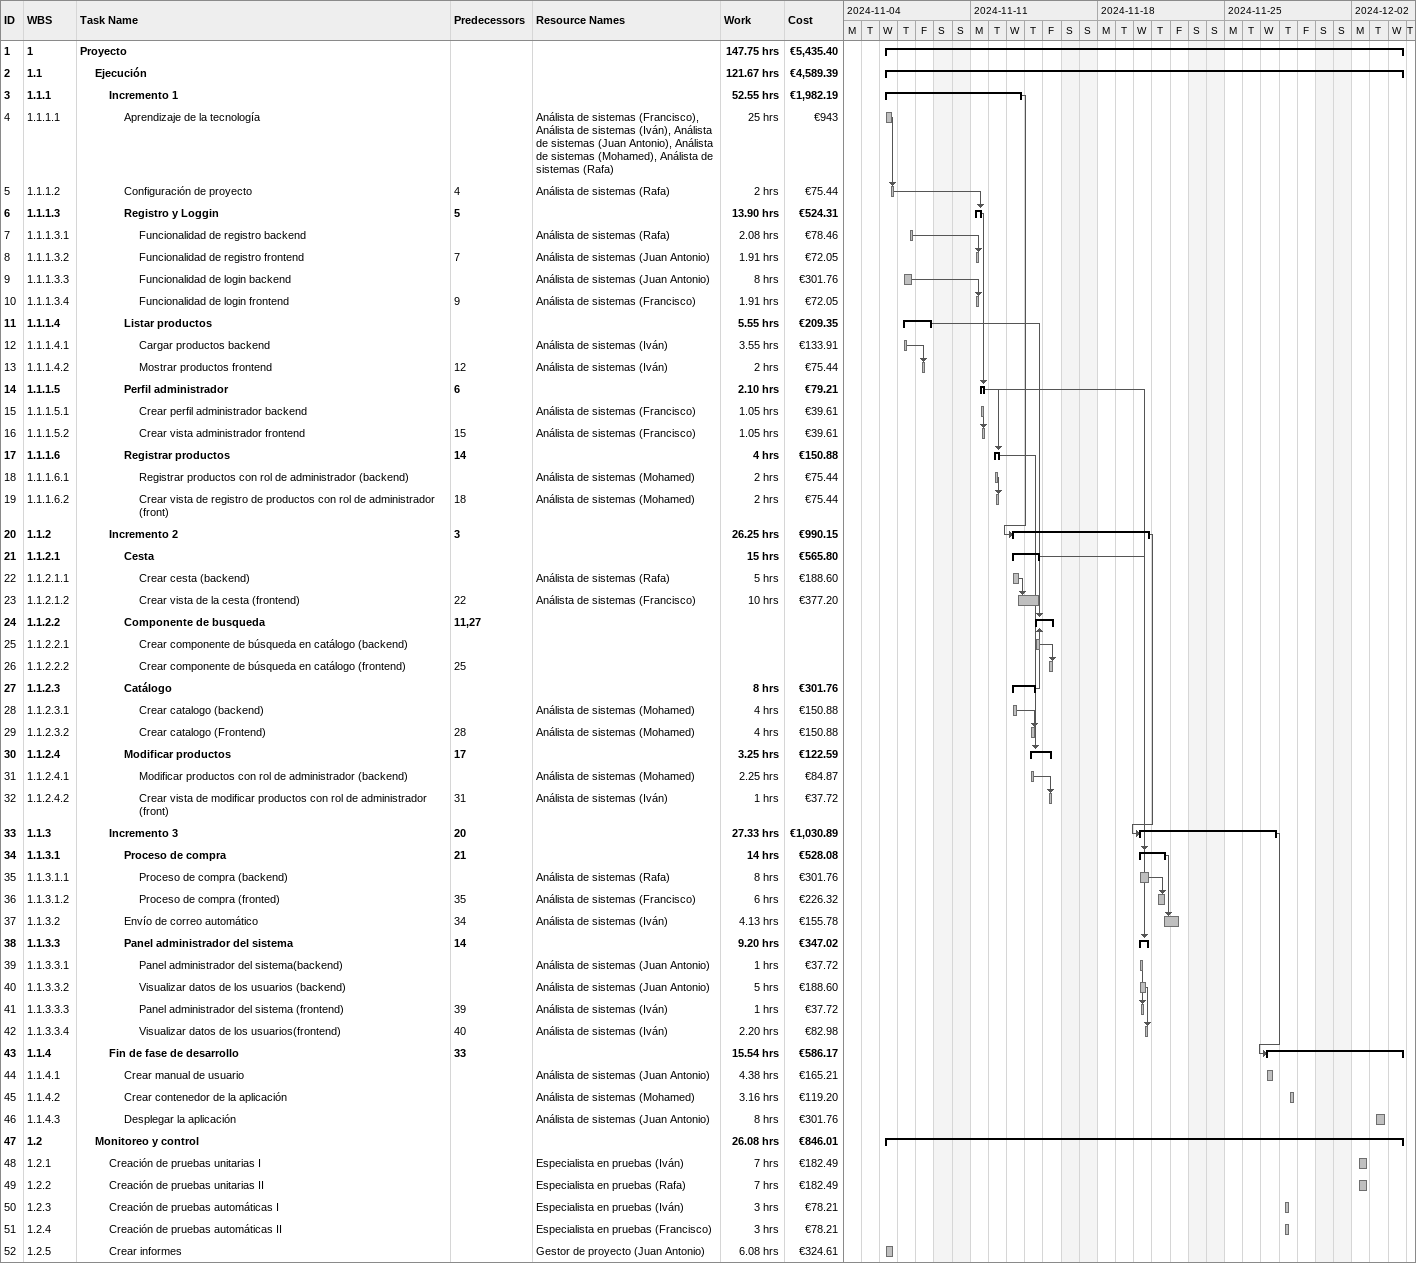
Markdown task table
| ID | WBS | Task | Start | Finish | Predecessors | Resources | Work (h) | Cost (€) |
|---|---|---|---|---|---|---|---|---|
| 1 | 1 | **Proyecto** | 2024-11-06 | 2024-12-04 |  |  | 147.75 | 5435.40 |
| 2 | 1.1 | **Ejecución** | 2024-11-06 | 2024-12-04 |  |  | 121.67 | 4589.39 |
| 3 | 1.1.1 | **Incremento 1** | 2024-11-06 | 2024-11-13 |  |  | 52.55 | 1982.19 |
| 4 | 1.1.1.1 | Aprendizaje de la tecnología | 2024-11-06 | 2024-11-06 |  | Análista de sistemas (Francisco), Análista de sistemas (Iván), Análista de sistemas (Juan Antonio), Análista de sistemas (Mohamed), Análista de sistemas (Rafa) | 25 | 943 |
| 5 | 1.1.1.2 | Configuración de proyecto | 2024-11-06 | 2024-11-06 | 4 | Análista de sistemas (Rafa) | 2 | 75.44 |
| 6 | 1.1.1.3 | **Registro y Loggin** | 2024-11-11 | 2024-11-11 | 5 |  | 13.90 | 524.31 |
| 7 | 1.1.1.3.1 | Funcionalidad de registro backend | 2024-11-07 | 2024-11-07 |  | Análista de sistemas (Rafa) | 2.08 | 78.46 |
| 8 | 1.1.1.3.2 | Funcionalidad de registro frontend | 2024-11-11 | 2024-11-11 | 7 | Análista de sistemas (Juan Antonio) | 1.91 | 72.05 |
| 9 | 1.1.1.3.3 | Funcionalidad de login backend | 2024-11-07 | 2024-11-07 |  | Análista de sistemas (Juan Antonio) | 8 | 301.76 |
| 10 | 1.1.1.3.4 | Funcionalidad de login frontend | 2024-11-11 | 2024-11-11 | 9 | Análista de sistemas (Francisco) | 1.91 | 72.05 |
| 11 | 1.1.1.4 | **Listar productos** | 2024-11-07 | 2024-11-08 |  |  | 5.55 | 209.35 |
| 12 | 1.1.1.4.1 | Cargar productos backend | 2024-11-07 | 2024-11-07 |  | Análista de sistemas (Iván) | 3.55 | 133.91 |
| 13 | 1.1.1.4.2 | Mostrar productos frontend | 2024-11-08 | 2024-11-08 | 12 | Análista de sistemas (Iván) | 2 | 75.44 |
| 14 | 1.1.1.5 | **Perfil administrador** | 2024-11-11 | 2024-11-11 | 6 |  | 2.10 | 79.21 |
| 15 | 1.1.1.5.1 | Crear perfil administrador backend | 2024-11-11 | 2024-11-11 |  | Análista de sistemas (Francisco) | 1.05 | 39.61 |
| 16 | 1.1.1.5.2 | Crear vista administrador frontend | 2024-11-11 | 2024-11-11 | 15 | Análista de sistemas (Francisco) | 1.05 | 39.61 |
| 17 | 1.1.1.6 | **Registrar productos** | 2024-11-12 | 2024-11-12 | 14 |  | 4 | 150.88 |
| 18 | 1.1.1.6.1 | Registrar productos con rol de administrador (backend) | 2024-11-12 | 2024-11-12 |  | Análista de sistemas (Mohamed) | 2 | 75.44 |
| 19 | 1.1.1.6.2 | Crear vista de registro de productos con rol de administrador (front) | 2024-11-12 | 2024-11-12 | 18 | Análista de sistemas (Mohamed) | 2 | 75.44 |
| 20 | 1.1.2 | **Incremento 2** | 2024-11-13 | 2024-11-20 | 3 |  | 26.25 | 990.15 |
| 21 | 1.1.2.1 | **Cesta** | 2024-11-13 | 2024-11-14 |  |  | 15 | 565.80 |
| 22 | 1.1.2.1.1 | Crear cesta (backend) | 2024-11-13 | 2024-11-13 |  | Análista de sistemas (Rafa) | 5 | 188.60 |
| 23 | 1.1.2.1.2 | Crear vista de la cesta (frontend) | 2024-11-13 | 2024-11-14 | 22 | Análista de sistemas (Francisco) | 10 | 377.20 |
| 24 | 1.1.2.2 | **Componente de busqueda** | 2024-11-14 | 2024-11-15 | 11, 27 |  |  |  |
| 25 | 1.1.2.2.1 | Crear componente de búsqueda en catálogo (backend) | 2024-11-14 | 2024-11-14 |  |  |  |  |
| 26 | 1.1.2.2.2 | Crear componente de búsqueda en catálogo (frontend) | 2024-11-15 | 2024-11-15 | 25 |  |  |  |
| 27 | 1.1.2.3 | **Catálogo** | 2024-11-13 | 2024-11-14 |  |  | 8 | 301.76 |
| 28 | 1.1.2.3.1 | Crear catalogo (backend) | 2024-11-13 | 2024-11-13 |  | Análista de sistemas (Mohamed) | 4 | 150.88 |
| 29 | 1.1.2.3.2 | Crear catalogo (Frontend) | 2024-11-14 | 2024-11-14 | 28 | Análista de sistemas (Mohamed) | 4 | 150.88 |
| 30 | 1.1.2.4 | **Modificar productos** | 2024-11-14 | 2024-11-15 | 17 |  | 3.25 | 122.59 |
| 31 | 1.1.2.4.1 | Modificar productos con rol de administrador (backend) | 2024-11-14 | 2024-11-14 |  | Análista de sistemas (Mohamed) | 2.25 | 84.87 |
| 32 | 1.1.2.4.2 | Crear vista de modificar productos con rol de administrador (front) | 2024-11-15 | 2024-11-15 | 31 | Análista de sistemas (Iván) | 1 | 37.72 |
| 33 | 1.1.3 | **Incremento 3** | 2024-11-20 | 2024-11-27 | 20 |  | 27.33 | 1030.89 |
| 34 | 1.1.3.1 | **Proceso de compra** | 2024-11-20 | 2024-11-21 | 21 |  | 14 | 528.08 |
| 35 | 1.1.3.1.1 | Proceso de compra (backend) | 2024-11-20 | 2024-11-20 |  | Análista de sistemas (Rafa) | 8 | 301.76 |
| 36 | 1.1.3.1.2 | Proceso de compra (fronted) | 2024-11-21 | 2024-11-21 | 35 | Análista de sistemas (Francisco) | 6 | 226.32 |
| 37 | 1.1.3.2 | Envío de correo automático | 2024-11-21 | 2024-11-22 | 34 | Análista de sistemas (Iván) | 4.13 | 155.78 |
| 38 | 1.1.3.3 | **Panel administrador del sistema** | 2024-11-20 | 2024-11-20 | 14 |  | 9.20 | 347.02 |
| 39 | 1.1.3.3.1 | Panel administrador del sistema(backend) | 2024-11-20 | 2024-11-20 |  | Análista de sistemas (Juan Antonio) | 1 | 37.72 |
| 40 | 1.1.3.3.2 | Visualizar datos de los usuarios (backend) | 2024-11-20 | 2024-11-20 |  | Análista de sistemas (Juan Antonio) | 5 | 188.60 |
| 41 | 1.1.3.3.3 | Panel administrador del sistema (frontend) | 2024-11-20 | 2024-11-20 | 39 | Análista de sistemas (Iván) | 1 | 37.72 |
| 42 | 1.1.3.3.4 | Visualizar datos de los usuarios(frontend) | 2024-11-20 | 2024-11-20 | 40 | Análista de sistemas (Iván) | 2.20 | 82.98 |
| 43 | 1.1.4 | **Fin de fase de desarrollo** | 2024-11-27 | 2024-12-04 | 33 |  | 15.54 | 586.17 |
| 44 | 1.1.4.1 | Crear manual de usuario | 2024-11-27 | 2024-11-27 |  | Análista de sistemas (Juan Antonio) | 4.38 | 165.21 |
| 45 | 1.1.4.2 | Crear contenedor de la aplicación | 2024-11-28 | 2024-11-28 |  | Análista de sistemas (Mohamed) | 3.16 | 119.20 |
| 46 | 1.1.4.3 | Desplegar la aplicación | 2024-12-03 | 2024-12-03 |  | Análista de sistemas (Juan Antonio) | 8 | 301.76 |
| 47 | 1.2 | **Monitoreo y control** | 2024-11-06 | 2024-12-04 |  |  | 26.08 | 846.01 |
| 48 | 1.2.1 | Creación de pruebas unitarias I | 2024-12-02 | 2024-12-02 |  | Especialista en pruebas (Iván) | 7 | 182.49 |
| 49 | 1.2.2 | Creación de pruebas unitarias II | 2024-12-02 | 2024-12-02 |  | Especialista en pruebas (Rafa) | 7 | 182.49 |
| 50 | 1.2.3 | Creación de pruebas automáticas I | 2024-11-28 | 2024-11-28 |  | Especialista en pruebas (Iván) | 3 | 78.21 |
| 51 | 1.2.4 | Creación de pruebas automáticas II | 2024-11-28 | 2024-11-28 |  | Especialista en pruebas (Francisco) | 3 | 78.21 |
| 52 | 1.2.5 | Crear informes | 2024-11-06 | 2024-11-06 |  | Gestor de proyecto (Juan Antonio) | 6.08 | 324.61 |
